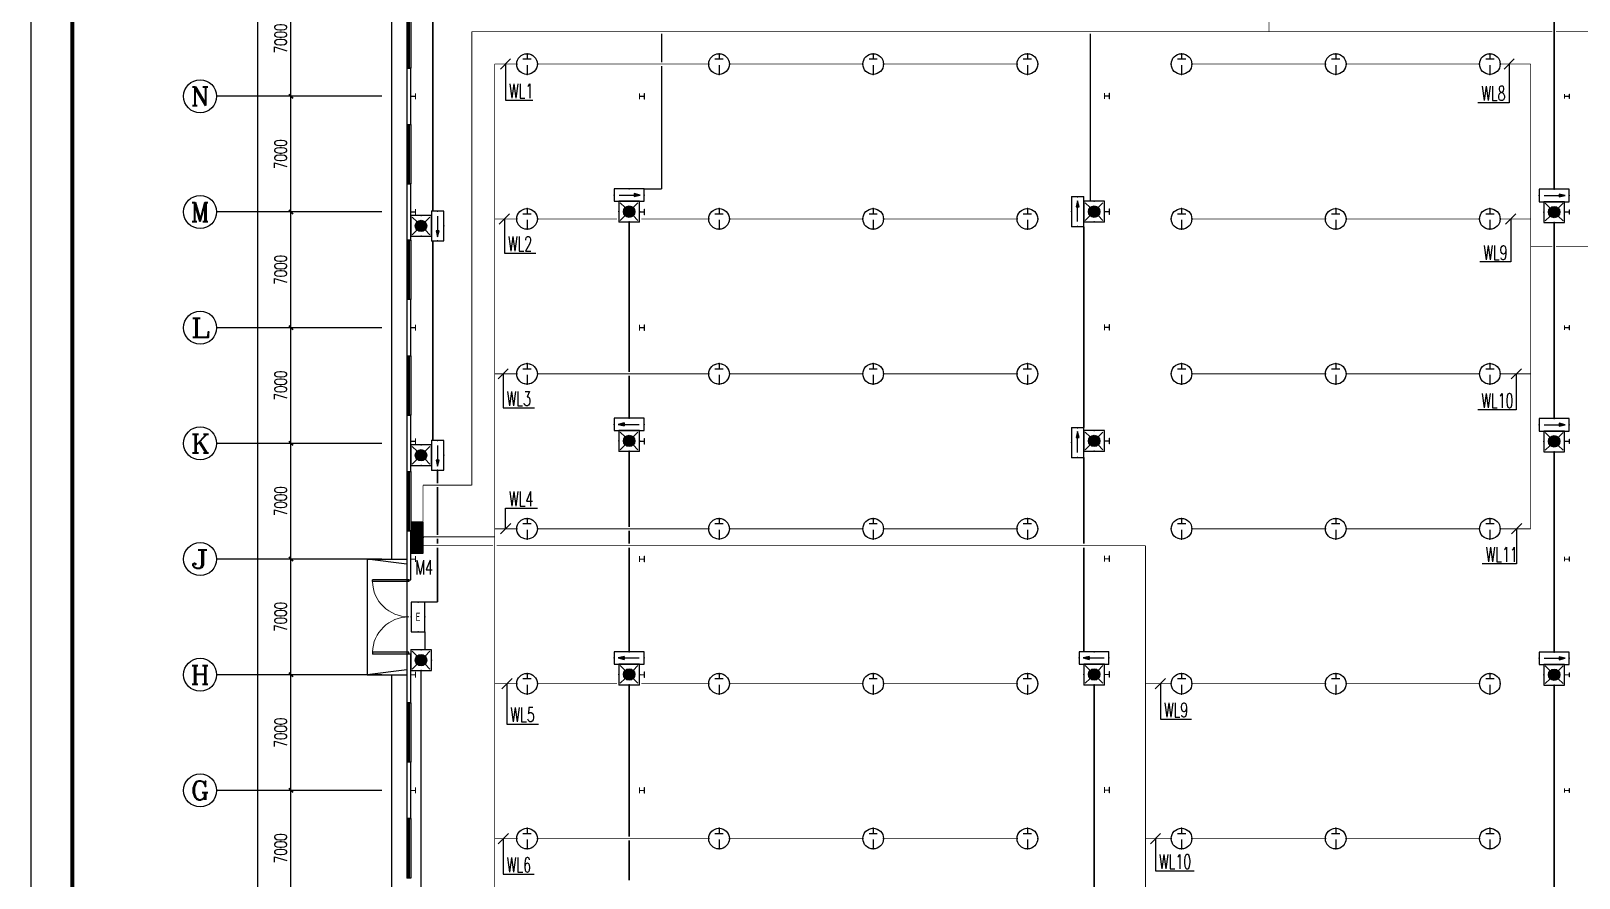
# Model space of a CAD drawing. Extents: x -496980 to 486425, y -292187 to -29437.
# Drawn here: x -139304 to -45584, y -226744 to -175492 of the extents above; entities that cross this region are included whole.
import ezdxf
from ezdxf.enums import TextEntityAlignment as Align

# ---------------------------------------------------------------- set-up
doc = ezdxf.new("R2010")
doc.units = 0
doc.header["$LTSCALE"] = 1000
doc.header["$MEASUREMENT"] = 0
doc.linetypes.add('CENTER2', pattern=[1.125, 0.75, -0.125, 0.125, -0.125])
for name, color, linetype in [('AXIS', 3, 'Continuous'), ('AXIS_TEXT', 7, 'Continuous'), ('DIM-照明', 3, 'Continuous'), ('EQUIP-照明', 3, 'Continuous'), ('EQUIP-箱柜', 3, 'Continuous'), ('PUB_TITLE', 4, 'Continuous'), ('STAIR', 2, 'Continuous'), ('TEL_TEXT', 7, 'Continuous'), ('WALL', 9, 'Continuous'), ('WINDOW', 4, 'Continuous'), ('WIRE-应急', 1, 'CENTER2'), ('WIRE-照明', 4, 'Continuous')]:
    doc.layers.add(name, color=color, linetype=linetype)
doc.layers.add('STXT_XG_THIN', color=2, linetype='Continuous', lineweight=0)
doc.styles.add('_TCH_AXIS', font='COMPLEX', dxfattribs={"bigfont": 'GBCBIG'})
doc.styles.add('_TCH_DIM_T3', font='SIMPLEX', dxfattribs={"width": 0.705882, "bigfont": 'GBCBIG'})
doc.styles.add('_TEL_ATTDEF', font='GBENOR', dxfattribs={"width": 0.8, "height": 3, "bigfont": 'GBCBIG'})
doc.styles.add('_TEL_DIM', font='SIMPLEX', dxfattribs={"width": 0.8, "height": 3.5, "bigfont": 'HZTXT'})
doc.styles.add('COMPLEX', font='COMPLEX')
doc.styles.add('hztxt', font='SIMPLEX', dxfattribs={"width": 0.8, "height": 3.5, "bigfont": 'HZTXT'})
doc.dimstyles.new('_TCH_ARCH&&250', dxfattribs={"dimtxt": 743.75, "dimasz": 250, "dimexe": 625, "dimexo": 750, "dimgap": 250, "dimtad": 1, "dimdec": 0, "dimzin": 0, "dimdsep": 46, "dimtxsty": '_TCH_DIM_T3', "dimblk": 'ARCHTICK', "dimcen": 0.09, "dimclrt": 7, "dimazin": 2, "dimtfac": 1, "dimtdec": 0, "dimtix": 1, "dimtmove": 2, "dimatfit": 3, "dimfxl": 0, "dimtolj": 1, "dimtzin": 0, "dimarcsym": 0})

# ---------------------------------------------------------------- blocks, each defined once
blk = doc.blocks.new('$equip$00002846')
for p, q in [((-0.2, 0.25), (0.2, 0.25)), ((0, 0.5), (0, 0.25)), ((0, -0.05), (0, -0.5))]:
    blk.add_line(p, q)
at = {"const_width": 0.04}
blk.add_lwpolyline([(0.5, 0, -1), (-0.5, 0, -1), (0.5, 0, -1.723757)], format="xyb", dxfattribs=at)
blk.add_circle((0, 0), 0.5)
for p in [(-0.5, 0), (0, 0.5), (0.5, 0), (0, -0.5)]:
    blk.add_point(p)
at = {"color": 7, "style": '_TEL_DIM', "flags": 1}
for tag in ['A', 'REMARK']:
    blk.add_attdef(tag, text='', height=0.00002, dxfattribs=at).set_placement((0, 0), align=Align.MIDDLE_CENTER)
blk = doc.blocks.new('*X30')
at = {"color": 0}
for p, q in [((-250, 33), (-83, 200)), ((-250, 68), (-118, 200)), ((-250, 104), (-154, 200)), ((-250, 139), (-189, 200)), ((-250, 174), (-224, 200)), ((-247, 0), (-47, 200)), ((-212, 0), (-12, 200)), ((-177, 0), (23, 200)), ((-141, 0), (59, 200)), ((-106, 0), (94, 200)), ((-71, 0), (129, 200)), ((-35, 0), (165, 200)), ((0, 0), (200, 200)), ((35, 0), (235, 200)), ((71, 0), (250, 179)), ((106, 0), (250, 144)), ((141, 0), (250, 109)), ((177, 0), (250, 73)), ((212, 0), (250, 38)), ((247, 0), (250, 3))]:
    blk.add_line(p, q, dxfattribs=at)
blk = doc.blocks.new('$equip$00002943')
for p, q in [((-0.75, 0.6), (-0.75, 0)), ((0.75, 0.6), (-0.75, 0.6)), ((-0.75, 0), (0.75, 0)), ((0.75, 0), (0.75, 0.6))]:
    blk.add_line(p, q)
for points, const_width in [([(-0.75, 0.3), (0.75, 0.3)], 0.6), ([(-0.75, 0.6), (-0.75, 0), (0.75, 0), (0.75, 0.6), (-0.75, 0.6), (-0.75, 0)], 0.04)]:
    blk.add_lwpolyline(points, dxfattribs=dict(const_width=const_width))
for p in [(-0.75, 0.3), (0, 0.6), (0, 0), (0.75, 0.3)]:
    blk.add_point(p)
at = {"xscale": 0.00300000000061118, "yscale": 0.00300000000061118, "zscale": 0.003}
blk.add_blockref('*X30', (0, 0), dxfattribs=at)
at = {"color": 7, "style": '_TEL_DIM', "flags": 1}
for tag in ['A', 'REMARK']:
    blk.add_attdef(tag, text='', height=0.00002, dxfattribs=at).set_placement((0, 0), align=Align.MIDDLE_CENTER)
blk = doc.blocks.new('$equip$00002534')
for p, q in [((-0.72, 0.66), (-0.72, 0)), ((0.72, 0.66), (-0.72, 0.66)), ((-0.72, 0), (0.72, 0)), ((0.72, 0), (0.72, 0.66))]:
    blk.add_line(p, q)
at = {"const_width": 0.04}
blk.add_lwpolyline([(-0.72, 0.66), (-0.72, 0), (0.72, 0), (0.72, 0.66), (-0.72, 0.66), (-0.72, 0)], dxfattribs=at)
for p in [(-0.72, 0.33), (0, 0.66), (0, 0), (0.72, 0.33)]:
    blk.add_point(p)
at = {"color": 7, "style": '_TEL_DIM'}
blk.add_attdef('$TEXT$', text='', height=0.4, dxfattribs=at).set_placement((0, 0.33), align=Align.MIDDLE_CENTER)
at = {"color": 7, "style": '_TEL_DIM', "flags": 1}
blk.add_attdef('A', text='', height=0.00002, dxfattribs=at).set_placement((0, 0), align=Align.MIDDLE_CENTER)
blk = doc.blocks.new('$equip$00002604')
blk.add_hatch(color=256).paths.add_polyline_path([(0.275, 0.5, 1), (-0.274, 0.5, 1)])
for p, q in [((-0.429, 0.929), (-0.194, 0.694)), ((0.194, 0.694), (0.429, 0.929)), ((-0.429, 0.071), (-0.194, 0.306)), ((0.194, 0.306), (0.429, 0.071))]:
    blk.add_line(p, q)
at = {"const_width": 0.04}
blk.add_lwpolyline([(-0.5, 1), (-0.5, 0), (0.5, 0), (0.5, 1), (-0.5, 1), (-0.5, 0)], dxfattribs=at)
blk.add_lwpolyline([(-0.5, 1), (-0.5, 0), (0.5, 0), (0.5, 1)], close=True)
blk.add_circle((0, 0.5), 0.275)
for p in [(0, 1), (-0.5, 0.5), (0, 0), (0.5, 0.5)]:
    blk.add_point(p)
at = {"color": 7, "style": '_TEL_DIM', "flags": 1}
blk.add_attdef('A', text='', height=0.000025, dxfattribs=at).set_placement((0, 0), align=Align.MIDDLE_CENTER)
blk = doc.blocks.new('$equip$00002540')
blk.add_hatch(color=256).paths.add_polyline_path([(0.24, 0.372), (0.24, 0.228), (0.528, 0.3)])
for p, q in [((-0.72, 0.6), (-0.72, 0)), ((0.72, 0.6), (-0.72, 0.6)), ((-0.72, 0), (0.72, 0)), ((0.24, 0.372), (0.24, 0.228)), ((0.528, 0.3), (0.24, 0.372)), ((0.24, 0.228), (0.528, 0.3)), ((0.72, 0), (0.72, 0.6))]:
    blk.add_line(p, q)
at = {"color": 7}
blk.add_line((-0.48, 0.3), (0.48, 0.3), dxfattribs=at)
at = {"const_width": 0.04}
blk.add_lwpolyline([(-0.72, 0.6), (-0.72, 0), (0.72, 0), (0.72, 0.6), (-0.72, 0.6), (-0.72, 0)], dxfattribs=at)
for p in [(-0.72, 0.3), (0, 0.6), (0, 0), (0.72, 0.3)]:
    blk.add_point(p)
at = {"color": 7, "style": '_TEL_DIM', "flags": 1}
blk.add_attdef('A', text='', height=0.00002, dxfattribs=at).set_placement((0, 0), align=Align.MIDDLE_CENTER)
blk = doc.blocks.new('$equip$00002541')
blk.add_hatch(color=256).paths.add_polyline_path([(-0.24, 0.372), (-0.528, 0.3), (-0.24, 0.228)])
for p, q in [((-0.72, 0.6), (-0.72, 0)), ((0.72, 0.6), (-0.72, 0.6)), ((-0.72, 0), (0.72, 0)), ((-0.24, 0.372), (-0.528, 0.3)), ((-0.528, 0.3), (-0.24, 0.228)), ((-0.24, 0.372), (-0.24, 0.228)), ((0.72, 0), (0.72, 0.6))]:
    blk.add_line(p, q)
at = {"color": 7}
blk.add_line((-0.48, 0.3), (0.48, 0.3), dxfattribs=at)
at = {"const_width": 0.04}
blk.add_lwpolyline([(-0.72, 0.6), (-0.72, 0), (0.72, 0), (0.72, 0.6), (-0.72, 0.6), (-0.72, 0)], dxfattribs=at)
for p in [(-0.72, 0.3), (0, 0.6), (0, 0), (0.72, 0.3)]:
    blk.add_point(p)
at = {"color": 7, "style": '_TEL_DIM', "flags": 1}
blk.add_attdef('A', text='', height=0.00002, dxfattribs=at).set_placement((0, 0), align=Align.MIDDLE_CENTER)
blk = doc.blocks.new('_ArchTick')
at = {"color": 0, "linetype": 'ByBlock', "const_width": 0.4}
blk.add_lwpolyline([(-0.5, -0.5), (0.5, 0.5)], dxfattribs=at)
blk = doc.blocks.new('*D412')
at = {"layer": 'AXIS', "color": 0, "lineweight": -2}
for p, q in [((-118065, -221444), (-124190, -221444)), ((-123565, -228444), (-123565, -221444)), ((-118065, -228444), (-124190, -228444))]:
    blk.add_line(p, q, dxfattribs=at)
at = {"layer": 'Defpoints', "color": 0}
for p in [(-123565, -221444), (-117315, -221444), (-117315, -228444)]:
    blk.add_point(p, dxfattribs=at)
at = {"layer": 'AXIS', "color": 0, "lineweight": -2, "xscale": 250, "yscale": 250, "zscale": 250}
for p, rotation in [((-123565, -221444), 90), ((-123565, -228444), 270)]:
    blk.add_blockref('_ArchTick', p, dxfattribs=dict(at, rotation=rotation))
at = {"layer": 'AXIS', "color": 7, "insert": (-124187, -224944), "char_height": 743.8, "attachment_point": 5, "rotation": 90, "style": '_TCH_DIM_T3'}
blk.add_mtext('\\A1;7000', dxfattribs=at)
blk = doc.blocks.new('*D413')
at = {"layer": 'AXIS', "color": 0, "lineweight": -2}
for p, q in [((-118065, -214444), (-124190, -214444)), ((-123565, -221444), (-123565, -214444)), ((-118065, -221444), (-124190, -221444))]:
    blk.add_line(p, q, dxfattribs=at)
at = {"layer": 'Defpoints', "color": 0}
for p in [(-123565, -214444), (-117315, -214444), (-117315, -221444)]:
    blk.add_point(p, dxfattribs=at)
at = {"layer": 'AXIS', "color": 0, "lineweight": -2, "xscale": 250, "yscale": 250, "zscale": 250}
for p, rotation in [((-123565, -214444), 90), ((-123565, -221444), 270)]:
    blk.add_blockref('_ArchTick', p, dxfattribs=dict(at, rotation=rotation))
at = {"layer": 'AXIS', "color": 7, "insert": (-124187, -217944), "char_height": 743.8, "attachment_point": 5, "rotation": 90, "style": '_TCH_DIM_T3'}
blk.add_mtext('\\A1;7000', dxfattribs=at)
blk = doc.blocks.new('*D414')
at = {"layer": 'AXIS', "color": 0, "lineweight": -2}
for p, q in [((-118065, -207444), (-124190, -207444)), ((-123565, -214444), (-123565, -207444)), ((-118065, -214444), (-124190, -214444))]:
    blk.add_line(p, q, dxfattribs=at)
at = {"layer": 'Defpoints', "color": 0}
for p in [(-123565, -207444), (-117315, -207444), (-117315, -214444)]:
    blk.add_point(p, dxfattribs=at)
at = {"layer": 'AXIS', "color": 0, "lineweight": -2, "xscale": 250, "yscale": 250, "zscale": 250}
for p, rotation in [((-123565, -207444), 90), ((-123565, -214444), 270)]:
    blk.add_blockref('_ArchTick', p, dxfattribs=dict(at, rotation=rotation))
at = {"layer": 'AXIS', "color": 7, "insert": (-124187, -210944), "char_height": 743.8, "attachment_point": 5, "rotation": 90, "style": '_TCH_DIM_T3'}
blk.add_mtext('\\A1;7000', dxfattribs=at)
blk = doc.blocks.new('*D415')
at = {"layer": 'AXIS', "color": 0, "lineweight": -2}
for p, q in [((-118065, -200444), (-124190, -200444)), ((-123565, -207444), (-123565, -200444)), ((-118065, -207444), (-124190, -207444))]:
    blk.add_line(p, q, dxfattribs=at)
at = {"layer": 'Defpoints', "color": 0}
for p in [(-123565, -200444), (-117315, -200444), (-117315, -207444)]:
    blk.add_point(p, dxfattribs=at)
at = {"layer": 'AXIS', "color": 0, "lineweight": -2, "xscale": 250, "yscale": 250, "zscale": 250}
for p, rotation in [((-123565, -200444), 90), ((-123565, -207444), 270)]:
    blk.add_blockref('_ArchTick', p, dxfattribs=dict(at, rotation=rotation))
at = {"layer": 'AXIS', "color": 7, "insert": (-124187, -203944), "char_height": 743.8, "attachment_point": 5, "rotation": 90, "style": '_TCH_DIM_T3'}
blk.add_mtext('\\A1;7000', dxfattribs=at)
blk = doc.blocks.new('*D416')
at = {"layer": 'AXIS', "color": 0, "lineweight": -2}
for p, q in [((-118065, -193444), (-124190, -193444)), ((-123565, -200444), (-123565, -193444)), ((-118065, -200444), (-124190, -200444))]:
    blk.add_line(p, q, dxfattribs=at)
at = {"layer": 'Defpoints', "color": 0}
for p in [(-123565, -193444), (-117315, -193444), (-117315, -200444)]:
    blk.add_point(p, dxfattribs=at)
at = {"layer": 'AXIS', "color": 0, "lineweight": -2, "xscale": 250, "yscale": 250, "zscale": 250}
for p, rotation in [((-123565, -193444), 90), ((-123565, -200444), 270)]:
    blk.add_blockref('_ArchTick', p, dxfattribs=dict(at, rotation=rotation))
at = {"layer": 'AXIS', "color": 7, "insert": (-124187, -196944), "char_height": 743.8, "attachment_point": 5, "rotation": 90, "style": '_TCH_DIM_T3'}
blk.add_mtext('\\A1;7000', dxfattribs=at)
blk = doc.blocks.new('*D417')
at = {"layer": 'AXIS', "color": 0, "lineweight": -2}
for p, q in [((-118065, -186444), (-124190, -186444)), ((-123565, -193444), (-123565, -186444)), ((-118065, -193444), (-124190, -193444))]:
    blk.add_line(p, q, dxfattribs=at)
at = {"layer": 'Defpoints', "color": 0}
for p in [(-123565, -186444), (-117315, -186444), (-117315, -193444)]:
    blk.add_point(p, dxfattribs=at)
at = {"layer": 'AXIS', "color": 0, "lineweight": -2, "xscale": 250, "yscale": 250, "zscale": 250}
for p, rotation in [((-123565, -186444), 90), ((-123565, -193444), 270)]:
    blk.add_blockref('_ArchTick', p, dxfattribs=dict(at, rotation=rotation))
at = {"layer": 'AXIS', "color": 7, "insert": (-124187, -189944), "char_height": 743.8, "attachment_point": 5, "rotation": 90, "style": '_TCH_DIM_T3'}
blk.add_mtext('\\A1;7000', dxfattribs=at)
blk = doc.blocks.new('*D418')
at = {"layer": 'AXIS', "color": 0, "lineweight": -2}
for p, q in [((-118065, -179444), (-124190, -179444)), ((-123565, -186444), (-123565, -179444)), ((-118065, -186444), (-124190, -186444))]:
    blk.add_line(p, q, dxfattribs=at)
at = {"layer": 'Defpoints', "color": 0}
for p in [(-123565, -179444), (-117315, -179444), (-117315, -186444)]:
    blk.add_point(p, dxfattribs=at)
at = {"layer": 'AXIS', "color": 0, "lineweight": -2, "xscale": 250, "yscale": 250, "zscale": 250}
for p, rotation in [((-123565, -179444), 90), ((-123565, -186444), 270)]:
    blk.add_blockref('_ArchTick', p, dxfattribs=dict(at, rotation=rotation))
at = {"layer": 'AXIS', "color": 7, "insert": (-124187, -182944), "char_height": 743.8, "attachment_point": 5, "rotation": 90, "style": '_TCH_DIM_T3'}
blk.add_mtext('\\A1;7000', dxfattribs=at)
blk = doc.blocks.new('*D419')
at = {"layer": 'AXIS', "color": 0, "lineweight": -2}
for p, q in [((-118065, -172444), (-124190, -172444)), ((-123565, -179444), (-123565, -172444)), ((-118065, -179444), (-124190, -179444))]:
    blk.add_line(p, q, dxfattribs=at)
at = {"layer": 'Defpoints', "color": 0}
for p in [(-123565, -172444), (-117315, -172444), (-117315, -179444)]:
    blk.add_point(p, dxfattribs=at)
at = {"layer": 'AXIS', "color": 0, "lineweight": -2, "xscale": 250, "yscale": 250, "zscale": 250}
for p, rotation in [((-123565, -172444), 90), ((-123565, -179444), 270)]:
    blk.add_blockref('_ArchTick', p, dxfattribs=dict(at, rotation=rotation))
at = {"layer": 'AXIS', "color": 7, "insert": (-124187, -175944), "char_height": 743.8, "attachment_point": 5, "rotation": 90, "style": '_TCH_DIM_T3'}
blk.add_mtext('\\A1;7000', dxfattribs=at)
blk = doc.blocks.new('*D437')
at = {"layer": 'AXIS', "color": 0, "lineweight": -2}
for p, q in [((-118065, -67204), (-126190, -67204)), ((-125565, -249684), (-125565, -67204)), ((-118065, -249684), (-126190, -249684))]:
    blk.add_line(p, q, dxfattribs=at)
at = {"layer": 'Defpoints', "color": 0}
for p in [(-125565, -67204), (-117315, -67204), (-117315, -249684)]:
    blk.add_point(p, dxfattribs=at)
at = {"layer": 'AXIS', "color": 0, "lineweight": -2, "xscale": 250, "yscale": 250, "zscale": 250}
for p, rotation in [((-125565, -67204), 90), ((-125565, -249684), 270)]:
    blk.add_blockref('_ArchTick', p, dxfattribs=dict(at, rotation=rotation))
at = {"layer": 'AXIS', "color": 7, "insert": (-126187, -158444), "char_height": 743.8, "attachment_point": 5, "rotation": 90, "style": '_TCH_DIM_T3'}
blk.add_mtext('\\A1;182480', dxfattribs=at)
blk = doc.blocks.new('$TCHSYS$WIN2D')
for p, q in [((-0.5, 0.5), (0.5, 0.5)), ((-0.5, 0.5), (-0.5, -0.5)), ((0.5, 0.5), (0.5, -0.5)), ((0.5, 0.167), (-0.5, 0.167)), ((0.5, -0.167), (-0.5, -0.167)), ((-0.5, -0.5), (0.5, -0.5))]:
    blk.add_line(p, q)
blk = doc.blocks.new('$DorLib2D$00000002')
for p, q in [((-0.5, 0), (-0.5, 0.4875)), ((-0.475, 0.4875), (-0.5, 0.4875)), ((-0.475, 0), (-0.475, 0.4875)), ((0.475, 0), (0.475, 0.4875)), ((0.475, 0.4875), (0.5, 0.4875)), ((0.5, 0), (0.5, 0.4875)), ((-0.5, 0), (-0.475, 0)), ((0.5, 0), (0.475, 0))]:
    blk.add_line(p, q)
at = {"lineweight": 13}
for centre, start, end in [((-0.4875, 0), 0, 88.53072), ((0.4875, 0), 91.46928, 180)]:
    blk.add_arc(centre, 0.4875, start, end, dxfattribs=at)
blk = doc.blocks.new('_AXISO')
blk.add_circle((0, 0), 0.5)
at = {"layer": 'AXIS_TEXT', "style": 'COMPLEX', "width": 1.041667}
blk.add_attdef('A', text='', height=0.56, dxfattribs=at).set_placement((-0.25, -0.28), (0.25, -0.28), align=Align.FIT)

msp = doc.modelspace()

# ---------------------------------------------------------------- linework, layer by layer
at = {"color": 2}
for points in [[(-117455.2, -207444.2), (-117455.2, -171544.2), (-95315.2, -171544.2)], [(-88315.2, -250584.2), (-117455.2, -250584.2), (-117455.2, -214444.2)]]:
    msp.add_lwpolyline(points, dxfattribs=at)
at = {"layer": 'AXIS'}
for p, q in [((-118064.2, -179444.2), (-128064.2, -179444.3)), ((-118064.2, -186444.2), (-128064.2, -186444.3)), ((-118064.1, -193444.2), (-128064.1, -193444.3)), ((-118064, -200444.2), (-128064, -200444.3)), ((-118064, -207444.2), (-128064, -207444.3)), ((-118063.9, -214444.2), (-128063.9, -214444.3)), ((-118063.9, -221444.2), (-128063.9, -221444.3))]:
    msp.add_line(p, q, dxfattribs=at)
at = {"layer": 'DIM-照明'}
for p, q in [((-110268.1, -177182.7), (-110886.9, -177801.4)), ((-49503.1, -177182.7), (-50121.9, -177801.4)), ((-110335.6, -186556), (-110954.4, -187174.7)), ((-49407.6, -186556), (-50026.4, -187174.7)), ((-110405.6, -195929.3), (-111024.4, -196548.1)), ((-49074.1, -195929.3), (-49692.9, -196548.1)), ((-110261.1, -205302.7), (-110879.9, -205921.4)), ((-49051.6, -205302.7), (-49670.4, -205921.4)), ((-110181.1, -214676), (-110799.9, -215294.7)), ((-70621.1, -214676), (-71239.9, -215294.7)), ((-110401.6, -224049.3), (-111020.4, -224668.1)), ((-70914.1, -224049.3), (-71532.9, -224668.1))]:
    msp.add_line(p, q, dxfattribs=at)
for points in [[(-110577.5, -177492), (-110577.5, -179684.5)], [(-49812.5, -177492), (-49812.5, -179831)], [(-110577.5, -179684.5), (-108913.3, -179684.5)], [(-49812.5, -179831), (-51716.7, -179831)], [(-110645, -186865.4), (-110645, -188932)], [(-49717, -186865.4), (-49717, -189465)], [(-110645, -188932), (-108740.8, -188932)], [(-49717, -189465), (-51594.5, -189465)], [(-110715, -196238.7), (-110715, -198302.5)], [(-49383.5, -196238.7), (-49383.5, -198425.5)], [(-110715, -198302.5), (-108810.8, -198302.5)], [(-49383.5, -198425.5), (-51714.3, -198425.5)], [(-110570.5, -205612), (-110570.5, -204359.5)], [(-110570.5, -204359.5), (-108639.7, -204359.5)], [(-49361, -205612), (-49361, -207728.5)], [(-49361, -207728.5), (-51451.8, -207728.5)], [(-110490.5, -214985.4), (-110490.5, -217427.5)], [(-70930.5, -214985.4), (-70930.5, -217139.5)], [(-110490.5, -217427.5), (-108586.3, -217427.5)], [(-70930.5, -217139.5), (-69053, -217139.5)], [(-110711, -224358.7), (-110711, -226509.5)], [(-71223.5, -224358.7), (-71223.5, -226314.5)], [(-110711, -226509.5), (-108833.5, -226509.5)], [(-71223.5, -226314.5), (-68892.7, -226314.5)]]:
    msp.add_lwpolyline(points, dxfattribs=at)
at = {"layer": 'PUB_TITLE'}
msp.add_lwpolyline([(-139303.5, -29436.9), (-139303.5, -292186.9), (9196.5, -292186.9), (9196.5, -29436.9)], close=True, dxfattribs=at)
at = {"layer": 'PUB_TITLE', "const_width": 250}
msp.add_lwpolyline([(-136803.5, -35686.9), (-136803.5, -289686.9), (6696.5, -289686.9), (6696.5, -35686.9)], close=True, dxfattribs=at)
at = {"layer": 'STAIR'}
for p, q in [((-118955.2, -207444.2), (-118955.2, -214444.2)), ((-118955.2, -207444.2), (-116555.2, -207444.2)), ((-116555.2, -207744.2), (-118955.2, -207444.2)), ((-116555.2, -207444.2), (-116555.2, -214444.2)), ((-116555.2, -214144.2), (-118955.2, -214444.2)), ((-118955.2, -214444.2), (-116555.2, -214444.2))]:
    msp.add_line(p, q, dxfattribs=at)
at = {"layer": 'STXT_XG_THIN', "color": 2}
for points in [[(-116315.2, -179614.2), (-116315.2, -179274.2), (-116305, -179274.2), (-116305, -179441.3), (-116025.4, -179441.3), (-116025.4, -179274.2), (-116015.2, -179274.2), (-116015.2, -179614.2), (-116025.4, -179614.2), (-116025.4, -179447.1), (-116305, -179447.1), (-116305, -179614.2), (-116315.2, -179614.2)], [(-102465.2, -179614.2), (-102465.2, -179274.2), (-102455, -179274.2), (-102455, -179441.3), (-102175.4, -179441.3), (-102175.4, -179274.2), (-102165.2, -179274.2), (-102165.2, -179614.2), (-102175.4, -179614.2), (-102175.4, -179447.1), (-102455, -179447.1), (-102455, -179614.2), (-102465.2, -179614.2)], [(-74315.2, -179594.2), (-74315.2, -179254.2), (-74305, -179254.2), (-74305, -179421.3), (-74025.4, -179421.3), (-74025.4, -179254.2), (-74015.2, -179254.2), (-74015.2, -179594.2), (-74025.4, -179594.2), (-74025.4, -179427.1), (-74305, -179427.1), (-74305, -179594.2), (-74315.2, -179594.2)], [(-46465.2, -179569.1), (-46465.2, -179319.1), (-46455, -179319.1), (-46455, -179441.2), (-46175.4, -179441.2), (-46175.4, -179319.1), (-46165.2, -179319.1), (-46165.2, -179569.1), (-46175.4, -179569.1), (-46175.4, -179447), (-46455, -179447), (-46455, -179569.1), (-46465.2, -179569.1)], [(-116315.2, -186614.2), (-116315.2, -186274.2), (-116305, -186274.2), (-116305, -186441.3), (-116025.4, -186441.3), (-116025.4, -186274.2), (-116015.2, -186274.2), (-116015.2, -186614.2), (-116025.4, -186614.2), (-116025.4, -186447.1), (-116305, -186447.1), (-116305, -186614.2), (-116315.2, -186614.2)], [(-102465.2, -186614.2), (-102465.2, -186274.2), (-102455, -186274.2), (-102455, -186441.3), (-102175.4, -186441.3), (-102175.4, -186274.2), (-102165.2, -186274.2), (-102165.2, -186614.2), (-102175.4, -186614.2), (-102175.4, -186447.1), (-102455, -186447.1), (-102455, -186614.2), (-102465.2, -186614.2)], [(-74315.2, -186594.2), (-74315.2, -186254.2), (-74305, -186254.2), (-74305, -186421.3), (-74025.4, -186421.3), (-74025.4, -186254.2), (-74015.2, -186254.2), (-74015.2, -186594.2), (-74025.4, -186594.2), (-74025.4, -186427.1), (-74305, -186427.1), (-74305, -186594.2), (-74315.2, -186594.2)], [(-46465.2, -186569.1), (-46465.2, -186319.1), (-46455, -186319.1), (-46455, -186441.2), (-46175.4, -186441.2), (-46175.4, -186319.1), (-46165.2, -186319.1), (-46165.2, -186569.1), (-46175.4, -186569.1), (-46175.4, -186447), (-46455, -186447), (-46455, -186569.1), (-46465.2, -186569.1)], [(-116315.2, -193614.2), (-116315.2, -193274.2), (-116305, -193274.2), (-116305, -193441.3), (-116025.4, -193441.3), (-116025.4, -193274.2), (-116015.2, -193274.2), (-116015.2, -193614.2), (-116025.4, -193614.2), (-116025.4, -193447.1), (-116305, -193447.1), (-116305, -193614.2), (-116315.2, -193614.2)], [(-102465.2, -193614.2), (-102465.2, -193274.2), (-102455, -193274.2), (-102455, -193441.3), (-102175.4, -193441.3), (-102175.4, -193274.2), (-102165.2, -193274.2), (-102165.2, -193614.2), (-102175.4, -193614.2), (-102175.4, -193447.1), (-102455, -193447.1), (-102455, -193614.2), (-102465.2, -193614.2)], [(-74315.2, -193594.2), (-74315.2, -193254.2), (-74305, -193254.2), (-74305, -193421.3), (-74025.4, -193421.3), (-74025.4, -193254.2), (-74015.2, -193254.2), (-74015.2, -193594.2), (-74025.4, -193594.2), (-74025.4, -193427.1), (-74305, -193427.1), (-74305, -193594.2), (-74315.2, -193594.2)], [(-46465.2, -193569.1), (-46465.2, -193319.1), (-46455, -193319.1), (-46455, -193441.2), (-46175.4, -193441.2), (-46175.4, -193319.1), (-46165.2, -193319.1), (-46165.2, -193569.1), (-46175.4, -193569.1), (-46175.4, -193447), (-46455, -193447), (-46455, -193569.1), (-46465.2, -193569.1)], [(-116315.2, -200489.2), (-116315.2, -200149.2), (-116305, -200149.2), (-116305, -200316.3), (-116025.4, -200316.3), (-116025.4, -200149.2), (-116015.2, -200149.2), (-116015.2, -200489.2), (-116025.4, -200489.2), (-116025.4, -200322.1), (-116305, -200322.1), (-116305, -200489.2), (-116315.2, -200489.2)], [(-102465.2, -200489.2), (-102465.2, -200149.2), (-102455, -200149.2), (-102455, -200316.3), (-102175.4, -200316.3), (-102175.4, -200149.2), (-102165.2, -200149.2), (-102165.2, -200489.2), (-102175.4, -200489.2), (-102175.4, -200322.1), (-102455, -200322.1), (-102455, -200489.2), (-102465.2, -200489.2)], [(-74315.2, -200469.2), (-74315.2, -200129.2), (-74305, -200129.2), (-74305, -200296.3), (-74025.4, -200296.3), (-74025.4, -200129.2), (-74015.2, -200129.2), (-74015.2, -200469.2), (-74025.4, -200469.2), (-74025.4, -200302.1), (-74305, -200302.1), (-74305, -200469.2), (-74315.2, -200469.2)], [(-46465.2, -200444.1), (-46465.2, -200194.1), (-46455, -200194.1), (-46455, -200316.2), (-46175.4, -200316.2), (-46175.4, -200194.1), (-46165.2, -200194.1), (-46165.2, -200444.1), (-46175.4, -200444.1), (-46175.4, -200322), (-46455, -200322), (-46455, -200444.1), (-46465.2, -200444.1)], [(-116315.2, -207614.2), (-116315.2, -207274.2), (-116305, -207274.2), (-116305, -207441.3), (-116025.4, -207441.3), (-116025.4, -207274.2), (-116015.2, -207274.2), (-116015.2, -207614.2), (-116025.4, -207614.2), (-116025.4, -207447.1), (-116305, -207447.1), (-116305, -207614.2), (-116315.2, -207614.2)], [(-102465.2, -207614.2), (-102465.2, -207274.2), (-102455, -207274.2), (-102455, -207441.3), (-102175.4, -207441.3), (-102175.4, -207274.2), (-102165.2, -207274.2), (-102165.2, -207614.2), (-102175.4, -207614.2), (-102175.4, -207447.1), (-102455, -207447.1), (-102455, -207614.2), (-102465.2, -207614.2)], [(-74315.2, -207594.2), (-74315.2, -207254.2), (-74305, -207254.2), (-74305, -207421.3), (-74025.4, -207421.3), (-74025.4, -207254.2), (-74015.2, -207254.2), (-74015.2, -207594.2), (-74025.4, -207594.2), (-74025.4, -207427.1), (-74305, -207427.1), (-74305, -207594.2), (-74315.2, -207594.2)], [(-46465.2, -207569.1), (-46465.2, -207319.1), (-46455, -207319.1), (-46455, -207441.2), (-46175.4, -207441.2), (-46175.4, -207319.1), (-46165.2, -207319.1), (-46165.2, -207569.1), (-46175.4, -207569.1), (-46175.4, -207447), (-46455, -207447), (-46455, -207569.1), (-46465.2, -207569.1)], [(-116315.2, -214614.2), (-116315.2, -214274.2), (-116305, -214274.2), (-116305, -214441.3), (-116025.4, -214441.3), (-116025.4, -214274.2), (-116015.2, -214274.2), (-116015.2, -214614.2), (-116025.4, -214614.2), (-116025.4, -214447.1), (-116305, -214447.1), (-116305, -214614.2), (-116315.2, -214614.2)], [(-102465.2, -214614.2), (-102465.2, -214274.2), (-102455, -214274.2), (-102455, -214441.3), (-102175.4, -214441.3), (-102175.4, -214274.2), (-102165.2, -214274.2), (-102165.2, -214614.2), (-102175.4, -214614.2), (-102175.4, -214447.1), (-102455, -214447.1), (-102455, -214614.2), (-102465.2, -214614.2)], [(-74315.2, -214594.2), (-74315.2, -214254.2), (-74305, -214254.2), (-74305, -214421.3), (-74025.4, -214421.3), (-74025.4, -214254.2), (-74015.2, -214254.2), (-74015.2, -214594.2), (-74025.4, -214594.2), (-74025.4, -214427.1), (-74305, -214427.1), (-74305, -214594.2), (-74315.2, -214594.2)], [(-46465.2, -214569.1), (-46465.2, -214319.1), (-46455, -214319.1), (-46455, -214441.2), (-46175.4, -214441.2), (-46175.4, -214319.1), (-46165.2, -214319.1), (-46165.2, -214569.1), (-46175.4, -214569.1), (-46175.4, -214447), (-46455, -214447), (-46455, -214569.1), (-46465.2, -214569.1)], [(-116315.2, -221614.2), (-116315.2, -221274.2), (-116305, -221274.2), (-116305, -221441.3), (-116025.4, -221441.3), (-116025.4, -221274.2), (-116015.2, -221274.2), (-116015.2, -221614.2), (-116025.4, -221614.2), (-116025.4, -221447.1), (-116305, -221447.1), (-116305, -221614.2), (-116315.2, -221614.2)], [(-102465.2, -221614.2), (-102465.2, -221274.2), (-102455, -221274.2), (-102455, -221441.3), (-102175.4, -221441.3), (-102175.4, -221274.2), (-102165.2, -221274.2), (-102165.2, -221614.2), (-102175.4, -221614.2), (-102175.4, -221447.1), (-102455, -221447.1), (-102455, -221614.2), (-102465.2, -221614.2)], [(-74315.2, -221594.2), (-74315.2, -221254.2), (-74305, -221254.2), (-74305, -221421.3), (-74025.4, -221421.3), (-74025.4, -221254.2), (-74015.2, -221254.2), (-74015.2, -221594.2), (-74025.4, -221594.2), (-74025.4, -221427.1), (-74305, -221427.1), (-74305, -221594.2), (-74315.2, -221594.2)], [(-46465.2, -221569.1), (-46465.2, -221319.1), (-46455, -221319.1), (-46455, -221441.2), (-46175.4, -221441.2), (-46175.4, -221319.1), (-46165.2, -221319.1), (-46165.2, -221569.1), (-46175.4, -221569.1), (-46175.4, -221447), (-46455, -221447), (-46455, -221569.1), (-46465.2, -221569.1)]]:
    msp.add_lwpolyline(points, dxfattribs=at)
at = {"layer": 'WALL', "color": 5}
for p, q in [((-116555.2, -177744.2), (-116555.2, -181144.2)), ((-116315.2, -177744.2), (-116555.2, -177744.2)), ((-116315.2, -181144.2), (-116315.2, -177744.2)), ((-116555.2, -181144.2), (-116315.2, -181144.2)), ((-116555.2, -184744.2), (-116555.2, -188144.2)), ((-116315.2, -184744.2), (-116555.2, -184744.2)), ((-116315.2, -188144.2), (-116315.2, -184744.2)), ((-116555.2, -188144.2), (-116315.2, -188144.2)), ((-116555.2, -191744.2), (-116555.2, -195144.2)), ((-116315.2, -191744.2), (-116555.2, -191744.2)), ((-116315.2, -195144.2), (-116315.2, -191744.2)), ((-116555.2, -195144.2), (-116315.2, -195144.2)), ((-116555.2, -198744.2), (-116555.2, -202144.2)), ((-116315.2, -198744.2), (-116555.2, -198744.2)), ((-116315.2, -202144.2), (-116315.2, -198744.2)), ((-116555.2, -202144.2), (-116315.2, -202144.2)), ((-116555.2, -205744.2), (-116555.2, -208694.2)), ((-116315.2, -205744.2), (-116555.2, -205744.2)), ((-116315.2, -208694.2), (-116315.2, -205744.2)), ((-116555.2, -208694.2), (-116315.2, -208694.2)), ((-116555.2, -213194.2), (-116555.2, -216144.2)), ((-116315.2, -213194.2), (-116555.2, -213194.2)), ((-116315.2, -216144.2), (-116315.2, -213194.2)), ((-116555.2, -216144.2), (-116315.2, -216144.2)), ((-116555.2, -219744.2), (-116555.2, -223144.2)), ((-116315.2, -219744.2), (-116555.2, -219744.2)), ((-116315.2, -223144.2), (-116315.2, -219744.2)), ((-116555.2, -223144.2), (-116315.2, -223144.2))]:
    msp.add_line(p, q, dxfattribs=at)
at = {"layer": 'WIRE-应急', "linetype": 'CENTER2', "const_width": 87.5}
for points in [[(-47090.2, -185072), (-47090.2, -173456.2)], [(-114974.5, -186388), (-114974.5, -174684.2)], [(-101124, -177379.5), (-101124, -175651.5)], [(-75165.2, -185799.2), (-75165.2, -175651.5)], [(-101124, -185049.2), (-101124, -177604.5)], [(-102190.2, -185049.2), (-101124, -185049.2)], [(-103090.2, -196126.2), (-103090.2, -187049.2)], [(-75565.2, -199495), (-75565.2, -187324.2)], [(-47090.2, -198947), (-47090.2, -187072)], [(-114974.5, -200264), (-114974.5, -188188)], [(-103090.2, -198921), (-103090.2, -196351.2)], [(-103090.2, -205499.5), (-103090.2, -200921)], [(-75565.2, -206520.8), (-75565.2, -201295)], [(-47090.2, -213069.1), (-47090.2, -200947)], [(-114690.2, -202866), (-114690.2, -202064)], [(-114690.2, -205990.5), (-114690.2, -203091)], [(-114690.2, -206520.8), (-114690.2, -206215.5)], [(-103090.2, -206520.8), (-103090.2, -205724.5)], [(-114690.2, -210044.2), (-114690.2, -206745.8)], [(-103090.2, -213051.8), (-103090.2, -206745.8)], [(-75565.2, -213051.8), (-75565.2, -206745.8)], [(-115452.5, -210044.2), (-114690.2, -210044.2)], [(-115452.5, -212938), (-115452.5, -211844.2)], [(-115690.2, -228668), (-115690.2, -214188)], [(-103090.2, -215051.8), (-103090.2, -224246.2)], [(-74940.2, -227631.8), (-74940.2, -215051.8)], [(-47090.2, -228601.5), (-47090.2, -215069.1)], [(-103090.2, -224471.2), (-103090.2, -226881.8)]]:
    msp.add_lwpolyline(points, dxfattribs=at)
at = {"layer": 'WIRE-照明', "linetype": 'Continuous', "const_width": 50}
for points in [[(-64357, -175539), (-64357, -148107)], [(-112618, -202978.5), (-112618, -175539)], [(-112618, -175539), (-64357, -175539)], [(-64357, -175539), (-47202.7, -175539)], [(-46977.7, -175539), (-44978, -175539)], [(-111227.5, -243105.4), (-111227.5, -177492)], [(-111227.5, -177492), (-109897, -177492)], [(-98273.5, -177492), (-108647, -177492)], [(-88940.2, -177492), (-97023.5, -177492)], [(-79606.8, -177492), (-87690.2, -177492)], [(-60940.2, -177492), (-69023.5, -177492)], [(-51606.8, -177492), (-59690.2, -177492)], [(-50356.8, -177492), (-48517.5, -177492)], [(-48517.5, -188544), (-48517.5, -177492)], [(-111227.5, -186865.4), (-109897, -186865.4)], [(-103827.7, -186865.4), (-108647, -186865.4)], [(-98273.5, -186865.4), (-102352.7, -186865.4)], [(-88940.2, -186865.4), (-97023.5, -186865.4)], [(-79606.8, -186865.4), (-87690.2, -186865.4)], [(-60940.2, -186865.4), (-69023.5, -186865.4)], [(-51606.8, -186865.4), (-59690.2, -186865.4)], [(-50356.8, -186865.4), (-48517.5, -186865.4)], [(-48517.5, -205612), (-48517.5, -188544)], [(-48517.5, -188544), (-47202.7, -188544)], [(-46977.7, -188544), (-20488.5, -188544)], [(-111227.5, -196238.7), (-109897, -196238.7)], [(-98273.5, -196238.7), (-108647, -196238.7)], [(-88940.2, -196238.7), (-97023.5, -196238.7)], [(-79606.8, -196238.7), (-87690.2, -196238.7)], [(-60940.2, -196238.7), (-69023.5, -196238.7)], [(-51606.8, -196238.7), (-59690.2, -196238.7)], [(-50356.8, -196238.7), (-48517.5, -196238.7)], [(-115565.2, -205211), (-115565.2, -202978.5)], [(-115565.2, -202978.5), (-112618, -202978.5)], [(-115565.2, -206103), (-111227.5, -206103)], [(-111227.5, -205612), (-109897, -205612)], [(-98273.5, -205612), (-108647, -205612)], [(-88940.2, -205612), (-97023.5, -205612)], [(-79606.8, -205612), (-87690.2, -205612)], [(-60940.2, -205612), (-69023.5, -205612)], [(-51606.8, -205612), (-59690.2, -205612)], [(-50356.8, -205612), (-48517.5, -205612)], [(-115565.2, -206633.3), (-111340, -206633.3)], [(-111115, -206633.3), (-71833, -206633.3)], [(-71833, -206633.3), (-71833, -206633.3)], [(-71833, -243105.4), (-71833, -206633.3)], [(-111227.5, -214985.4), (-109897, -214985.4)], [(-103827.7, -214985.4), (-108647, -214985.4)], [(-98273.5, -214985.4), (-102352.7, -214985.4)], [(-88940.2, -214985.4), (-97023.5, -214985.4)], [(-79606.8, -214985.4), (-87690.2, -214985.4)], [(-71833, -214985.4), (-70273.5, -214985.4)], [(-60940.2, -214985.4), (-69023.5, -214985.4)], [(-51606.8, -214985.4), (-59690.2, -214985.4)], [(-111227.5, -224358.7), (-109897, -224358.7)], [(-98273.5, -224358.7), (-108647, -224358.7)], [(-88940.2, -224358.7), (-97023.5, -224358.7)], [(-79606.8, -224358.7), (-87690.2, -224358.7)], [(-71833, -224358.7), (-70273.5, -224358.7)], [(-60940.2, -224358.7), (-69023.5, -224358.7)], [(-51606.8, -224358.7), (-59690.2, -224358.7)]]:
    msp.add_lwpolyline(points, dxfattribs=at)

# ---------------------------------------------------------------- block references
at = {"layer": 'AXIS'}
ref = msp.add_blockref('_AXISO', (-129064.2, -179444.3), dxfattribs=dict(at, xscale=2000, yscale=2000, zscale=2000))
ref.add_attrib('A', 'N', dxfattribs={"layer": 'AXIS_TEXT', "height": 1131.4, "style": '_TCH_AXIS', "width": 1.105263}).set_placement((-129629.9, -180010), (-128498.5, -180010), align=Align.FIT)
ref = msp.add_blockref('_AXISO', (-129064.2, -186444.3), dxfattribs=dict(at, xscale=2000, yscale=2000, zscale=2000))
ref.add_attrib('A', 'M', dxfattribs={"layer": 'AXIS_TEXT', "height": 1131.4, "style": '_TCH_AXIS'}).set_placement((-129629.8, -187010), (-128498.5, -187010), align=Align.FIT)
ref = msp.add_blockref('_AXISO', (-129064.1, -193444.3), dxfattribs=dict(at, xscale=2000, yscale=2000, zscale=2000))
ref.add_attrib('A', 'L', dxfattribs={"layer": 'AXIS_TEXT', "height": 1131.4, "style": '_TCH_AXIS', "width": 1.4}).set_placement((-129629.8, -194010), (-128498.4, -194010), align=Align.FIT)
ref = msp.add_blockref('_AXISO', (-129064, -200444.3), dxfattribs=dict(at, xscale=2000, yscale=2000, zscale=2000))
ref.add_attrib('A', 'K', dxfattribs={"layer": 'AXIS_TEXT', "height": 1131.4, "style": '_TCH_AXIS', "width": 1.105263}).set_placement((-129629.7, -201010), (-128498.3, -201010), align=Align.FIT)
ref = msp.add_blockref('_AXISO', (-129064, -207444.3), dxfattribs=dict(at, xscale=2000, yscale=2000, zscale=2000))
ref.add_attrib('A', 'J', dxfattribs={"layer": 'AXIS_TEXT', "height": 1131.4, "style": '_TCH_AXIS', "width": 1.909091}).set_placement((-129629.7, -208010), (-128498.3, -208010), align=Align.FIT)
ref = msp.add_blockref('_AXISO', (-129063.9, -214444.3), dxfattribs=dict(at, xscale=2000, yscale=2000, zscale=2000))
ref.add_attrib('A', 'H', dxfattribs={"layer": 'AXIS_TEXT', "height": 1131.4, "style": '_TCH_AXIS', "width": 1.05}).set_placement((-129629.6, -215010), (-128498.2, -215010), align=Align.FIT)
ref = msp.add_blockref('_AXISO', (-129063.9, -221444.3), dxfattribs=dict(at, xscale=2000, yscale=2000, zscale=2000))
ref.add_attrib('A', 'G', dxfattribs={"layer": 'AXIS_TEXT', "height": 1131.4, "style": '_TCH_AXIS', "width": 1.166667}).set_placement((-129629.5, -222010), (-128498.2, -222010), align=Align.FIT)
at = {"layer": 'EQUIP-照明', "xscale": 1250, "yscale": 1250, "zscale": 1250}
for name, p in [('$equip$00002846', (-109272, -177492)), ('$equip$00002846', (-97648.5, -177492)), ('$equip$00002846', (-88315.2, -177492)), ('$equip$00002846', (-78981.8, -177492)), ('$equip$00002846', (-69648.5, -177492)), ('$equip$00002846', (-60315.2, -177492)), ('$equip$00002846', (-50981.8, -177492)), ('$equip$00002540', (-103090.2, -185799.2)), ('$equip$00002540', (-47090.2, -185822)), ('$equip$00002846', (-109272, -186865.4)), ('$equip$00002604', (-103090.2, -187049.2)), ('$equip$00002846', (-97648.5, -186865.4)), ('$equip$00002846', (-88315.2, -186865.4)), ('$equip$00002846', (-78981.8, -186865.4)), ('$equip$00002604', (-74940.2, -187049.2)), ('$equip$00002846', (-69648.5, -186865.4)), ('$equip$00002846', (-60315.2, -186865.4)), ('$equip$00002846', (-50981.8, -186865.4)), ('$equip$00002604', (-47090.2, -187072)), ('$equip$00002604', (-115690.2, -187913)), ('$equip$00002846', (-109272, -196238.7)), ('$equip$00002846', (-97648.5, -196238.7)), ('$equip$00002846', (-88315.2, -196238.7)), ('$equip$00002846', (-78981.8, -196238.7)), ('$equip$00002846', (-69648.5, -196238.7)), ('$equip$00002846', (-60315.2, -196238.7)), ('$equip$00002846', (-50981.8, -196238.7)), ('$equip$00002541', (-103090.2, -199671)), ('$equip$00002540', (-47090.2, -199697)), ('$equip$00002604', (-115690.2, -201789)), ('$equip$00002604', (-103090.2, -200921)), ('$equip$00002604', (-74940.2, -200921)), ('$equip$00002604', (-47090.2, -200947)), ('$equip$00002846', (-109272, -205612)), ('$equip$00002846', (-97648.5, -205612)), ('$equip$00002846', (-88315.2, -205612)), ('$equip$00002846', (-78981.8, -205612)), ('$equip$00002846', (-69648.5, -205612)), ('$equip$00002846', (-60315.2, -205612)), ('$equip$00002846', (-50981.8, -205612)), ('$equip$00002604', (-115690.2, -214188)), ('$equip$00002541', (-103090.2, -213801.8)), ('$equip$00002541', (-74940.2, -213801.8)), ('$equip$00002540', (-47090.2, -213819.1)), ('$equip$00002846', (-109272, -214985.4)), ('$equip$00002604', (-103090.2, -215051.8)), ('$equip$00002846', (-97648.5, -214985.4)), ('$equip$00002846', (-88315.2, -214985.4)), ('$equip$00002846', (-78981.8, -214985.4)), ('$equip$00002604', (-74940.2, -215051.8)), ('$equip$00002846', (-69648.5, -214985.4)), ('$equip$00002846', (-60315.2, -214985.4)), ('$equip$00002846', (-50981.8, -214985.4)), ('$equip$00002604', (-47090.2, -215069.1)), ('$equip$00002846', (-109272, -224358.7)), ('$equip$00002846', (-97648.5, -224358.7)), ('$equip$00002846', (-88315.2, -224358.7)), ('$equip$00002846', (-78981.8, -224358.7)), ('$equip$00002846', (-69648.5, -224358.7)), ('$equip$00002846', (-60315.2, -224358.7)), ('$equip$00002846', (-50981.8, -224358.7))]:
    msp.add_blockref(name, p, dxfattribs=at)
for p, rotation in [((-75565.2, -186424.2), 90), ((-115065.2, -187288), 270), ((-75565.2, -200395), 90), ((-115065.2, -201164), 270)]:
    msp.add_blockref('$equip$00002540', p, dxfattribs=dict(at, rotation=rotation))
at = {"layer": 'EQUIP-照明'}
ref = msp.add_blockref('$equip$00002534', (-115452.5, -210944.2), dxfattribs=dict(at, xscale=1250, yscale=1250, zscale=1250, rotation=90))
ref.add_attrib('$TEXT$', 'E', dxfattribs={"layer": '0', "color": 7, "height": 500, "style": '_TEL_ATTDEF'}).set_placement((-115865, -210944.2), align=Align.MIDDLE_CENTER)
at = {"layer": 'EQUIP-箱柜', "xscale": 1250, "yscale": 1250, "zscale": 1250, "rotation": 270}
msp.add_blockref('$equip$00002943', (-116315.2, -206148.5), dxfattribs=at)
at = {"layer": 'WINDOW', "rotation": 270}
for name, p, xscale, yscale, zscale in [('$TCHSYS$WIN2D', (-116435.2, -175944.2), 3600, -240, 3600), ('$TCHSYS$WIN2D', (-116435.2, -182944.2), 3600, -240, 3600), ('$TCHSYS$WIN2D', (-116435.2, -189944.2), 3600, 240, 3600), ('$TCHSYS$WIN2D', (-116435.2, -196944.2), 3600, -240, 3600), ('$TCHSYS$WIN2D', (-116435.2, -203944.2), 3600, -240, 3600), ('$DorLib2D$00000002', (-116435.2, -210944.2), -4500, -4500, -4500), ('$TCHSYS$WIN2D', (-116435.2, -217944.2), 3600, 240, 3600), ('$TCHSYS$WIN2D', (-116435.2, -224944.2), 3600, 240, 3600)]:
    msp.add_blockref(name, p, dxfattribs=dict(at, xscale=xscale, yscale=yscale, zscale=zscale))

# ---------------------------------------------------------------- texts
at = {"layer": 'DIM-照明', "color": 7, "style": '_TEL_DIM', "width": 0.64}
for s, p in [('WL1', (-110358.8, -179559.5)), ('WL8', (-51497.9, -179706)), ('WL2', (-110426.2, -188807)), ('WL9', (-51375.8, -189340)), ('WL3', (-110496.2, -198177.5)), ('WL10', (-51495.6, -198300.5)), ('WL4', (-110351.8, -204234.5)), ('WL11', (-51233.1, -207603.5)), ('WL5', (-110271.8, -217302.5)), ('WL9', (-70711.8, -217014.5)), ('WL6', (-110492.2, -226384.5)), ('WL10', (-71004.8, -226189.5))]:
    msp.add_text(s, height=875, dxfattribs=at).set_placement(p)
at = {"layer": 'TEL_TEXT', "style": 'hztxt', "width": 0.64}
msp.add_text('M4', height=875, dxfattribs=at).set_placement((-116029.5, -208387))

# ---------------------------------------------------------------- dimensions: what is measured, and where the dimension line sits
at = {"layer": 'AXIS'}
for p1, p2, distance, picture, middle in [((-117315.2, -249684.2), (-117315.2, -67204.2), 8250, '*D437', (-126187, -158444.2)), ((-117315.2, -179444.2), (-117315.2, -172444.2), 6250, '*D419', (-124187, -175944.2)), ((-117315.2, -186444.2), (-117315.2, -179444.2), 6250, '*D418', (-124187, -182944.2)), ((-117315.2, -193444.2), (-117315.2, -186444.2), 6250, '*D417', (-124187, -189944.2)), ((-117315.2, -200444.2), (-117315.2, -193444.2), 6250, '*D416', (-124187, -196944.2)), ((-117315.2, -207444.2), (-117315.2, -200444.2), 6250, '*D415', (-124187, -203944.2)), ((-117315.2, -214444.2), (-117315.2, -207444.2), 6250, '*D414', (-124187, -210944.2)), ((-117315.2, -221444.2), (-117315.2, -214444.2), 6250, '*D413', (-124187, -217944.2)), ((-117315.2, -228444.2), (-117315.2, -221444.2), 6250, '*D412', (-124187, -224944.2))]:
    dim = msp.add_aligned_dim(p1=p1, p2=p2, distance=distance, dimstyle='_TCH_ARCH&&250', dxfattribs=at)
    dim.commit()
    dim.dimension.update_dxf_attribs({"geometry": picture, "text_midpoint": middle})

doc.saveas('drawing.dxf')
